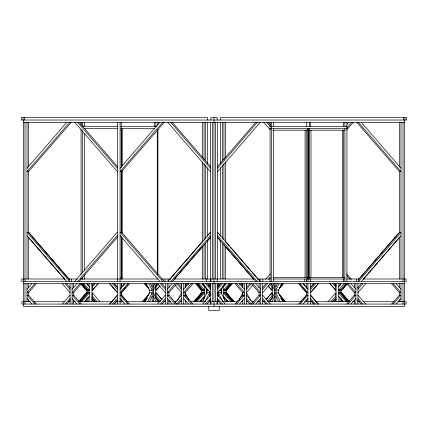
<?xml version="1.0" encoding="UTF-8"?>
<svg xmlns="http://www.w3.org/2000/svg" width="428" height="428" viewBox="0 0 428 428"><rect width="100%" height="100%" fill="white"/><g stroke="black" fill="none" stroke-linecap="round" stroke-linejoin="round"><path stroke-width="0.64" d="M144.996 301.713L149.463 292.779L152.175 292.779L147.708 301.713M153.347 286.963L155.032 283.598M153.347 290.286L156.627 283.732M149.367 301.713L152.175 296.101M177.502 300.52L181.376 292.779M185.265 286.963L186.945 283.598M187.94 284.925L188.539 283.732M202.423 301.713L206.89 292.779L209.602 292.779L205.135 301.713M218.681 286.402L220.083 283.598M223.791 284.925L221.11 290.286L219.484 290.286M246.293 285.519L247.186 283.732M238.867 300.52L242.735 292.779M275.825 286.963L277.51 283.598M279.099 283.732L275.825 290.286L278.537 290.286L281.817 283.732M270.186 301.713L274.653 292.779M271.844 301.713L274.653 296.101M274.557 301.713L275.118 300.59M84.712 301.713L89.57 296.101L89.57 292.779L86.44 292.779L78.715 301.713L112.125 301.713M80.293 301.713L88.013 292.779L80.266 301.713M142.545 301.708L148.553 294.758L142.529 301.713L145.349 298.894M201.572 292.773L193.847 301.708L201.577 292.779L204.707 292.779L196.971 301.713M226.428 290.28L232.441 283.331L226.423 290.286L223.298 290.28L229.328 283.331M341.56 290.286L347.135 283.834L341.565 290.286L338.446 290.286L338.446 286.963L341.287 283.689M27.018 168.225L66.731 122.371M69.609 122.371L27.018 171.548L28.585 171.548L71.171 122.371M120.065 168.225L159.778 122.371M162.656 122.371L120.065 171.548L121.632 171.548L164.218 122.371M27.018 289.312L31.875 283.7M34.754 283.7L27.018 292.634L28.585 292.634L36.321 283.7M74.761 281.351L117.352 232.174M77.639 281.351L117.352 235.496M72.081 289.312L76.938 283.7M79.207 281.351L117.609 237.01M79.817 283.7L72.081 292.634L73.648 292.634L81.384 283.7M62.311 304.062L70.048 295.127M65.184 304.062L70.048 298.45M66.752 304.062L70.395 299.857M86.435 292.779L78.698 301.713L81.053 299.365M95.118 283.689L92.282 286.963L92.282 290.286L98.301 283.336L92.271 290.286M81.834 301.713L89.57 292.779M84.685 301.713L86.713 299.375M217.344 166.717L255.746 122.371M217.601 168.225L257.314 122.371M217.601 171.548L260.192 122.371M120.878 287.91L124.521 283.7M120.065 289.312L124.923 283.7M109.616 304.062L117.352 295.127M109.889 304.062L117.625 295.127M127.801 283.7L120.065 292.634L121.632 292.634L129.368 283.7M121.226 292.634L125.955 287.177M126.816 286.182L128.534 284.197M112.494 304.062L117.352 298.45M114.062 304.062L117.299 300.322M114.335 304.062L117.572 300.322M158.537 284.155L156.108 286.963L156.108 290.286L159.976 285.818M156.092 290.28L159.532 286.311M169.649 279.35L202.594 241.306M207.366 235.801L210.399 232.297M210.399 232.463L168.06 281.351L168.06 279.002M170.938 281.351L210.399 235.785M174.533 278.837L178.455 274.316M179.321 273.31L202.391 246.672M207.179 241.146L210.662 237.123M172.505 281.351L210.667 237.289M167.369 289.312L172.233 283.7M175.106 283.7L167.369 292.634L168.937 292.634L176.673 283.7M157.6 304.062L165.336 295.127M160.479 304.062L165.336 298.45M162.046 304.062L165.283 300.322M183.617 289.312L188.475 283.7M191.353 283.7L183.617 292.634L185.185 292.634L192.921 283.7M175.138 302.575L181.584 295.127M176.727 304.062L181.584 298.45M178.289 304.062L181.531 300.322M347.049 124.388L348.793 122.371M346.889 127.892L351.672 122.371M346.717 129.898L353.239 122.371M204.707 296.101L199.849 301.713L201.454 299.841M202.663 304.062L210.399 295.127M217.247 287.91L220.896 283.7M217.601 289.312L222.458 283.7M205.542 304.062L210.399 298.45M207.104 304.062L210.753 299.857M217.601 292.634L225.337 283.7M223.298 286.958L226.139 283.684M246.469 287.439L249.711 283.7M246.416 289.312L251.279 283.7M235.079 304.062L242.815 295.127L244.383 295.127L236.647 304.062M246.416 292.634L252.862 285.187M239.525 304.062L244.383 298.45M265.521 279.345L270.298 273.824M268.404 279.334L270.148 277.323M262.717 287.439L265.954 283.7M262.664 289.312L267.521 283.7M251.327 304.062L259.063 295.127L260.631 295.127L252.895 304.062M262.664 292.634L270.4 283.7M255.767 304.062L260.631 298.45M266.302 299.231L271.892 292.779L271.908 296.096L267.447 301.242M265.884 299.723L271.908 292.773M280.896 284.823L282.186 283.336L280.918 284.818M268.597 301.713L272.251 297.503M310.428 287.439L313.665 283.7M310.701 287.439L313.938 283.7M310.648 289.312L315.506 283.7M298.632 304.062L306.368 295.127L307.935 295.127L300.199 304.062M300.756 302.077L302.045 300.59M302.901 299.595L306.774 295.127M310.375 292.634L318.111 283.7M310.648 292.634L318.384 283.7M303.078 304.062L307.935 298.45M305.501 301.724L307.122 299.857M327.982 301.713L335.729 292.779L335.729 296.101L330.865 301.713M338.446 290.286L344.476 283.336M339.998 290.286L346.033 283.336M332.428 301.713L336.076 297.503M358.664 279.35L399.415 232.297M358.386 279.837L399.415 232.463L400.983 232.463L358.643 281.351L358.643 279.002M363.554 278.837L377.48 262.755M378.352 261.749L399.238 237.626M361.521 281.351L400.983 235.785M357.605 287.91L361.248 283.7M357.952 289.312L362.816 283.7M346.616 304.062L354.352 295.127L355.919 295.127L348.183 304.062M357.952 292.634L365.689 283.7M351.062 304.062L355.919 298.45M391.679 304.062L399.415 295.127L400.983 295.127L393.246 304.062M396.125 304.062L400.983 298.45M193.552 301.713L197.313 297.952M198.255 297.011L199.197 296.069M229.745 286.054L232.094 283.7M280.768 286.054L282.651 284.171M344.594 286.054L346.477 284.171M23.417 122.371L404.583 122.371M117.711 126.287L82.631 126.287L82.631 122.371M120.61 126.287L156.899 126.287M270.084 126.287L346.931 126.287M84.632 128.635L117.668 128.635M120.61 128.635L154.669 128.635M270.084 128.635L346.931 128.635M120.733 130.203L121.905 130.203M273.005 130.203L307.609 130.203M308.454 130.203L344.898 130.203M120.733 277.435L121.905 277.435M273.005 277.435L307.609 277.435M308.454 277.435L344.898 277.435M64.992 279.002L21.849 279.002L21.849 281.351L406.151 281.351L406.151 279.002L363.008 279.002M68.528 279.002L77.559 279.002M80.352 279.002L158.082 279.002M161.682 279.002L170.868 279.002M174.019 279.002L254.007 279.002M257.538 279.002L270.587 279.002M273.005 279.002L344.898 279.002M346.568 279.002L359.472 279.002M23.417 283.7L404.583 283.7M86.44 290.286L80.865 283.834L86.435 290.286L89.57 290.286L89.57 286.963L86.734 283.689M201.572 290.28L195.559 283.331L201.577 290.286L204.707 290.286L198.688 283.336M208.516 290.286L206.89 290.286L204.21 284.925M226.428 292.773L234.153 301.708L226.423 292.779L223.298 292.773L231.05 301.708M343.315 301.713L338.446 296.101L338.446 292.779L341.565 292.779L349.302 301.713L346.948 299.365M30.318 301.713L21.849 301.713L21.849 304.062L406.151 304.062L406.151 301.713L397.682 301.713M33.855 301.713L64.992 301.713M68.325 301.713L70.529 301.713M73.193 301.713L75.44 301.713M115.672 301.713L123.398 301.713M126.688 301.713L160.083 301.713M163.421 301.713L165.684 301.713M168.552 301.713L170.756 301.713M174.089 301.713L176.352 301.713M180.092 301.713L181.429 301.713M185.356 301.713L186.763 301.713M190.353 301.713L205.44 301.713M208.773 301.713L219.227 301.713M222.56 301.713L237.647 301.713M241.237 301.713L242.644 301.713M246.571 301.713L247.908 301.713M251.648 301.713L253.911 301.713M257.244 301.713L259.448 301.713M262.316 301.713L264.579 301.713M267.917 301.713L301.312 301.713M304.602 301.713L312.328 301.713M315.875 301.713L349.237 301.713M352.56 301.713L354.807 301.713M357.471 301.713L359.675 301.713M363.008 301.713L394.145 301.713M282.651 298.894L285.471 301.713L279.457 294.764L285.455 301.708M228.803 296.069L229.745 297.011M230.687 297.952L234.448 301.713M195.906 283.7L198.255 286.054M145.349 284.171L147.232 286.054M81.523 284.171L83.407 286.054M361.269 122.371L400.983 168.225M358.391 122.371L400.983 171.548L399.415 171.548L356.829 122.371M268.222 122.371L270.405 124.89M266.655 122.371L270.148 126.404M263.782 122.371L270.298 129.898M396.125 283.7L400.983 289.312M393.246 283.7L400.983 292.634L399.415 292.634L391.679 283.7M346.717 273.824L351.5 279.345M346.889 275.83L349.933 279.345M351.062 283.7L355.919 289.312M348.183 283.7L355.919 292.634L354.352 292.634L346.616 283.7M357.952 295.127L365.689 304.062M357.952 298.45L362.816 304.062M357.605 299.857L361.248 304.062M332.893 283.689L335.729 286.963L335.729 290.286L329.699 283.336L335.729 290.286M338.446 292.779L346.199 301.713M341.266 299.375L343.288 301.713M172.254 122.371L210.656 166.717M170.686 122.371L210.399 168.225M167.808 122.371L210.399 171.548M303.479 283.7L307.122 287.91M303.078 283.7L307.935 289.312M310.648 295.127L318.384 304.062M310.375 295.127L318.111 304.062M300.199 283.7L307.935 292.634L306.368 292.634L298.632 283.7M299.466 284.197L301.184 286.182M302.045 287.177L306.774 292.634M310.648 298.45L315.506 304.062M310.701 300.322L313.938 304.062M310.428 300.322L313.665 304.062M270.624 283.689L272.251 285.556M269.474 284.149L271.908 286.958L271.908 290.28L268.452 286.316M280.896 298.241L283.908 301.713M280.918 298.236L283.935 301.708M268.035 285.813L271.908 290.28M217.601 232.297L260.085 281.351L260.085 279.002M217.601 232.463L220.222 235.486M225.46 241.536L229.387 246.068M230.697 247.582L249.026 268.752M249.899 269.758L251.648 271.775M252.52 272.78L258.196 279.334M217.601 235.619L257.207 281.351M217.338 237.123L255.639 281.351M217.333 237.289L220.805 241.29M225.577 246.801L253.761 279.35M255.767 283.7L260.631 289.312M252.895 283.7L260.631 292.634L259.063 292.634L251.327 283.7M262.664 295.127L270.4 304.062M262.664 298.45L267.521 304.062M262.717 300.322L265.954 304.062M239.525 283.7L244.383 289.312M236.647 283.7L244.383 292.634L242.815 292.634L235.079 283.7M246.416 295.127L252.862 302.575M246.416 298.45L251.279 304.062M246.469 300.322L249.711 304.062M79.207 122.371L117.609 166.717M77.639 122.371L117.352 168.225M74.761 122.371L117.352 171.548M226.53 299.841L228.151 301.713L223.298 296.096M217.601 295.127L225.337 304.062M207.104 283.7L210.753 287.91M205.542 283.7L210.399 289.312M217.601 298.45L222.458 304.062M217.247 299.857L220.896 304.062M202.663 283.7L210.399 292.634M201.872 283.689L204.707 286.963M178.289 283.7L181.531 287.439M176.727 283.7L181.584 289.312M192.921 304.062L185.185 295.127L183.617 295.127L191.353 304.062M175.138 285.187L181.584 292.634M183.617 298.45L188.475 304.062M164.218 281.351L121.632 232.174L120.065 232.174L162.656 281.351M162.046 283.7L165.283 287.439M120.065 235.496L159.778 281.351M160.479 283.7L165.336 289.312M176.673 304.062L168.937 295.127L167.369 295.127L175.106 304.062M157.6 283.7L165.336 292.634M167.369 298.45L172.233 304.062M160.564 301.248L156.108 296.101L156.108 292.779L162.126 299.728M156.092 292.773L161.688 299.226M145.814 283.336L147.104 284.823L145.836 283.331M114.335 283.7L117.572 287.439M114.062 283.7L117.299 287.439M112.494 283.7L117.352 289.312M129.368 304.062L121.632 295.127L120.065 295.127L127.801 304.062M121.226 295.127L125.099 299.595M125.955 300.59L127.244 302.077M109.889 283.7L117.625 292.634M109.616 283.7L117.352 292.634M120.065 298.45L124.923 304.062M120.878 299.857L122.499 301.724M100.018 301.713L92.271 292.779L92.282 296.101L97.14 301.713M83.551 283.336L89.57 290.286M69.336 279.35L28.585 232.297L27.018 232.297L69.502 281.351L69.502 279.002M28.585 232.463L30.768 234.983M31.64 235.989L69.176 279.334M27.018 235.619L66.624 281.351M28.751 237.786L64.746 279.35M66.752 283.7L70.395 287.91M65.184 283.7L70.048 289.312M81.384 304.062L73.648 295.127L72.081 295.127L79.817 304.062M62.311 283.7L70.048 292.634M72.081 298.45L76.938 304.062M36.321 304.062L28.585 295.127L27.018 295.127L34.754 304.062M27.018 298.45L31.875 304.062M341.56 292.779L349.285 301.713M283.004 301.713L278.537 292.779L275.825 292.779L280.292 301.713M272.968 283.598L274.653 286.963M271.373 283.732L274.653 290.286M275.825 296.101L278.633 301.713M246.624 292.779L250.498 300.52M241.055 283.598L242.735 286.963M239.461 283.732L240.06 284.925M225.577 301.713L221.11 292.779L218.398 292.779L222.865 301.713M207.917 283.598L209.319 286.402M180.814 283.732L181.707 285.519M185.265 292.779L189.133 300.52M150.49 283.598L152.175 286.963M148.901 283.732L152.175 290.286L149.463 290.286L146.183 283.732M153.347 292.779L157.814 301.713M153.347 296.101L156.156 301.713M152.882 300.59L153.443 301.713M405.032 117.673L405.032 120.022M404.583 120.022L404.583 306.411L23.417 306.411L23.417 120.022M403.465 117.673L403.465 120.022M403.015 122.371L403.015 281.351M403.015 283.7L403.015 304.062M400.983 122.371L400.983 279.002M400.983 283.7L400.983 301.713M399.415 122.371L399.415 167.027M399.415 171.029L399.415 233.014M399.415 237.01L399.415 279.002M399.415 283.7L399.415 287.702M399.415 292.372L399.415 295.711M399.415 299.712L399.415 301.713M357.952 283.7L357.952 304.062M356.46 279.002L356.46 281.351M355.919 283.7L355.919 304.062M354.352 283.7L354.352 287.643M354.352 292.238L354.352 295.523M354.352 300.124L354.352 304.062M346.931 122.371L346.931 281.351M344.898 122.371L344.898 126.287M344.898 128.635L344.898 281.351M343.54 130.203L343.54 277.435M343.331 122.371L343.331 126.287M343.331 278.682L343.331 281.351M342.368 130.203L342.368 277.435M341.17 289.703L341.17 293.041M341.17 298.38L341.17 301.713M339.998 283.7L339.998 285.701M339.998 289.703L339.998 293.041M339.998 297.043L339.998 301.713M338.821 283.7L338.821 287.038M338.821 289.703L338.821 293.041M338.821 296.374L338.821 301.713M336.108 283.7L336.108 301.713M310.985 130.203L310.985 277.435M310.648 122.371L310.648 126.372M310.648 279.002L310.648 281.351M310.648 283.7L310.648 304.062M309.631 128.635L309.631 279.002M309.471 122.371L309.471 126.372M308.454 128.635L308.454 279.002M308.337 128.635L308.337 279.002M307.935 279.002L307.935 281.351M307.935 283.7L307.935 304.062M307.609 128.635L307.609 279.002M306.758 122.371L306.758 126.372M306.758 283.7L306.758 288.37M306.774 292.238L306.758 295.711M306.758 299.712L306.774 302.093M306.368 279.002L306.368 281.351M306.25 130.203L306.25 277.435M305.078 130.203L305.078 277.435M304.806 279.002L304.806 281.351M278.537 289.703L278.537 293.71M275.825 283.7L275.825 301.713M274.653 283.7L274.653 301.713M273.685 122.371L273.685 126.287M273.685 128.635L273.685 281.351M272.283 285.037L272.283 298.38M271.652 122.371L271.652 281.351M270.084 122.371L270.084 281.351M262.899 279.002L262.899 281.351M262.664 283.7L262.664 304.062M260.631 283.7L260.631 304.062M259.277 279.002L259.277 280.763M259.063 283.7L259.063 287.643M259.063 292.238L259.063 295.523M259.063 300.124L259.063 304.062M246.624 292.372L246.624 293.71M246.416 283.7L246.416 304.062M244.383 283.7L244.383 304.062M242.815 283.7L242.815 287.643M242.815 292.238L242.815 296.181M242.815 300.124L242.815 304.062M242.735 283.7L242.735 287.702M242.735 292.372L242.735 296.101M242.735 300.381L242.735 301.713M226.428 289.703L226.423 293.71M226.423 299.712L226.428 301.713M225.513 122.371L225.513 157.697M225.513 161.693L225.513 242.344M225.513 246.341L225.513 279.002M224.861 283.7L224.861 285.701M224.861 289.703L224.861 293.041M224.861 297.043L224.861 300.381M223.946 122.371L223.946 159.698M223.946 163.694L223.946 239.68M223.946 244.345L223.946 279.002M223.298 285.037L223.298 298.38M222.378 122.371L222.378 161.03M222.378 165.695L222.378 238.343M222.378 243.008L222.378 279.002M221.26 289.039L221.26 293.71M221.11 288.954L221.11 294.111M220.345 120.022L220.345 117.673L406.6 117.673L406.6 120.022L21.4 120.022L21.4 117.673L207.655 117.673L207.655 120.022M220.345 122.371L220.345 163.694M220.345 167.696L220.345 236.347M220.345 240.343L220.345 279.002M219.248 306.512L219.248 310.327L208.752 310.327L208.752 306.512M218.398 283.7L218.398 287.038M218.398 291.04L218.398 296.374M218.398 300.381L218.398 301.713M217.601 122.371L217.601 279.002M217.601 283.7L217.601 301.713M217.226 283.7L217.226 287.702M217.226 292.372L217.226 295.711M217.226 300.381L217.226 304.062M217.135 120.022L217.135 117.673L210.865 117.673L210.865 120.022M217.135 279.002L217.135 281.351M217.135 301.713L217.135 304.062M215.568 122.371L215.568 279.002M215.568 283.7L215.568 301.713M214 117.673L214 306.411M212.432 122.371L212.432 279.002M212.432 283.7L212.432 301.713M210.865 279.002L210.865 281.351M210.865 301.713L210.865 304.062M210.774 279.002L210.774 281.351M210.774 283.7L210.774 287.702M210.774 292.372L210.774 295.711M210.774 300.381L210.774 304.062M210.399 122.371L210.399 279.002M210.399 283.7L210.399 301.713M209.602 283.7L209.602 287.038M209.602 291.04L209.602 296.374M209.602 300.381L209.602 301.713M207.655 122.371L207.655 163.694M207.655 167.696L207.655 236.347M207.655 240.343L207.655 279.002M206.89 288.954L206.89 294.111M206.74 289.039L206.74 293.71M206.483 279.002L206.483 281.351M205.622 122.371L205.622 161.03M205.622 165.695L205.622 238.343M205.622 243.008L205.622 279.002M204.707 285.037L204.707 298.38M204.054 122.371L204.054 159.698M204.054 163.694L204.054 240.343M204.054 244.345L204.054 279.002M203.145 283.7L203.139 285.701M203.145 289.703L203.139 293.041M203.145 297.043L203.139 300.381M202.487 122.371L202.487 157.697M202.487 161.693L202.487 242.344M202.487 246.341L202.487 279.002M201.577 289.703L201.572 293.71M201.577 299.712L201.572 301.713M185.265 283.7L185.265 287.702M185.265 292.372L185.265 296.101M185.265 300.381L185.265 301.713M185.185 283.7L185.185 287.643M185.185 292.238L185.185 296.181M185.185 300.124L185.185 304.062M183.617 283.7L183.617 304.062M181.584 283.7L181.584 304.062M181.376 292.372L181.376 293.71M168.937 283.7L168.937 287.643M168.937 292.238L168.937 295.523M168.937 300.124L168.937 304.062M167.369 283.7L167.369 304.062M165.336 283.7L165.336 304.062M165.021 279.002L165.021 281.351M157.916 122.371L157.916 124.981M157.916 129.304L157.916 274.685M157.29 129.304L157.29 274.321M155.883 122.371L155.883 126.287M155.717 285.037L155.717 298.38M154.315 122.371L154.315 126.287M153.347 283.7L153.347 301.713M152.175 283.7L152.175 301.713M149.463 289.703L149.463 293.71M122.023 128.635L122.023 166.059M122.023 170.74L122.023 232.891M122.023 237.567L122.023 279.002M121.905 128.635L121.905 166.176M121.905 170.74L121.905 232.891M121.905 237.465L121.905 279.002M121.242 122.371L121.242 167.696M121.242 171.692L121.242 232.345M121.242 236.347L121.242 279.002M121.242 288.37L121.242 283.7L121.226 287.643M121.242 292.372L121.242 295.711M121.242 299.712L121.242 301.713M121.226 292.238L121.226 295.523M121.226 300.124L121.226 302.093M120.065 122.371L120.065 281.351M120.065 283.7L120.065 304.062M117.352 122.371L117.352 281.351M117.352 283.7L117.352 304.062M91.892 283.7L91.892 301.713M89.179 283.7L89.179 287.038M89.179 289.703L89.179 293.041M89.179 296.374L89.179 301.713M88.002 283.7L88.002 285.701M88.002 289.703L88.002 293.041M88.002 297.043L88.002 301.713M86.831 289.703L86.831 293.041M86.831 298.38L86.831 301.713M84.669 122.371L84.669 126.287M84.669 133.306L84.669 270.014M84.669 274.685L84.669 279.35M82.631 130.636L82.631 272.684M82.631 277.349L82.631 279.35M81.069 122.371L81.069 124.981M81.069 129.304L81.069 274.685M73.648 283.7L73.648 287.643M73.648 292.238L73.648 295.523M73.648 300.124L73.648 304.062M72.081 283.7L72.081 304.062M71.695 279.002L71.695 281.351M70.048 283.7L70.048 304.062M28.585 122.371L28.585 167.027M28.585 171.029L28.585 233.014M28.585 237.01L28.585 279.002M28.585 283.7L28.585 287.702M28.585 292.372L28.585 295.711M28.585 299.712L28.585 301.713M27.018 122.371L27.018 279.002M27.018 283.7L27.018 301.713M24.985 122.371L24.985 281.351M24.985 283.7L24.985 304.062M24.535 117.673L24.535 120.022M22.968 117.673L22.968 120.022M93.555 283.689L91.934 285.562L93.55 283.689M157.386 283.684L155.765 285.556L157.376 283.689M147.125 298.236L144.118 301.708L147.104 298.241M203.145 292.773L195.419 301.708L203.139 292.779M283.737 283.331L279.447 288.295L283.753 283.336M336.017 299.375L333.995 301.713L336.017 299.375M230.874 283.336L224.861 290.286L230.885 283.331M336.071 285.562L334.45 283.689L336.076 285.562M347.734 301.713L339.998 292.779L347.755 301.713M232.597 301.713L224.861 292.779L232.607 301.708M203.139 290.286L197.126 283.336L203.145 290.28M148.543 288.301L144.247 283.336L148.553 288.295M159.403 301.713L155.76 297.503L159.409 301.708M88.002 290.286L81.983 283.336L88.013 290.286M95.572 301.713L91.929 297.503L95.578 301.713M94.01 301.713L91.983 299.375L94.005 301.713"/></g></svg>
